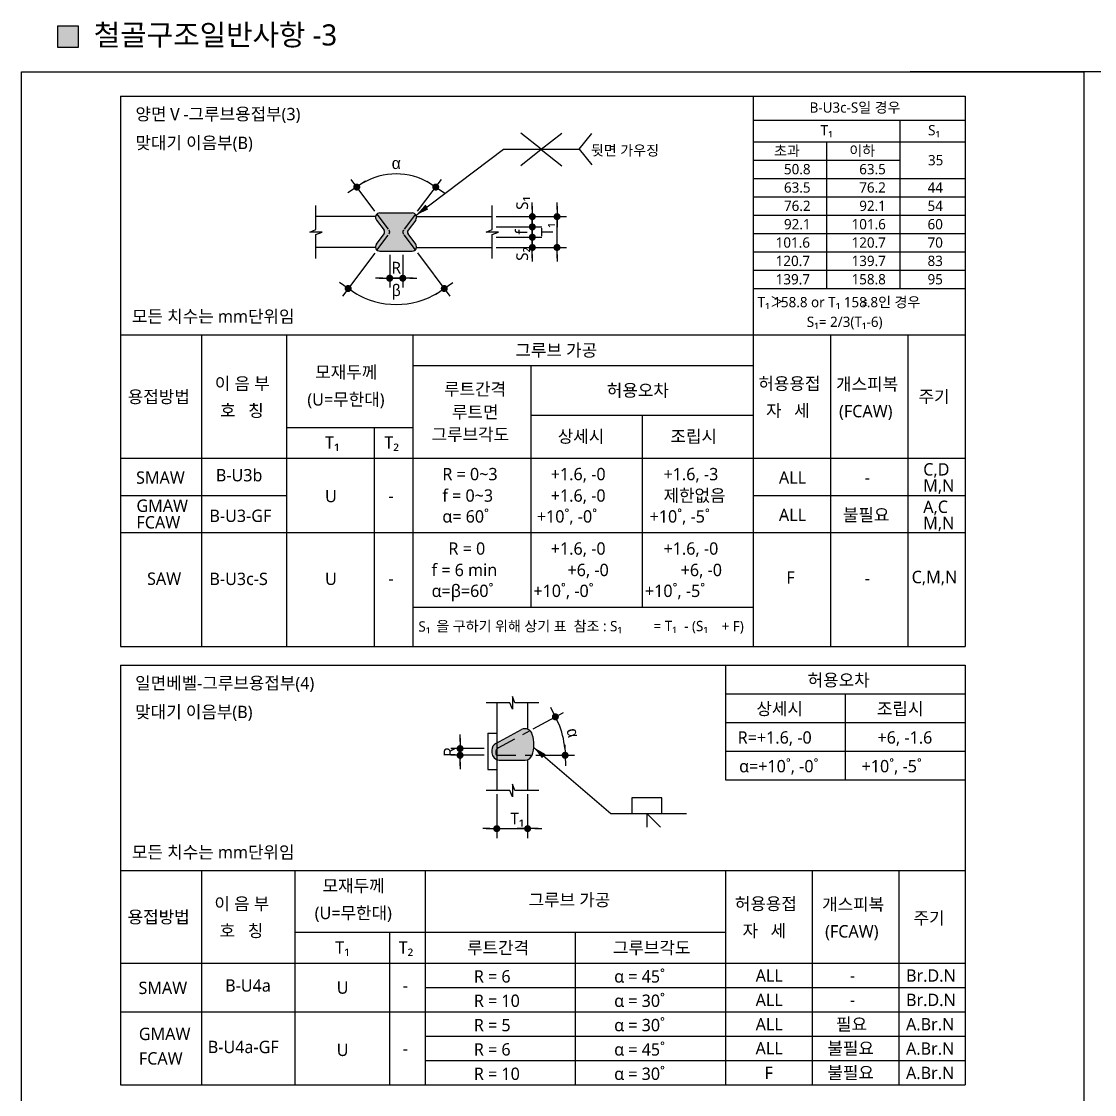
# Model space of a CAD drawing. Header units: millimetres. Extents: x 4573 to 501064, y -176100 to -4304.
# Drawn here: x 256950 to 279852, y -146511 to -123609 of the extents above; entities that cross this region are included whole.
import ezdxf
from ezdxf.enums import TextEntityAlignment as Align

# ---------------------------------------------------------------- set-up
doc = ezdxf.new("R2010")
doc.units = ezdxf.units.MM
doc.header["$LTSCALE"] = 800
doc.linetypes.add('HIDDENX2', pattern=[0.75, 0.5, -0.25])
doc.layers.get('Defpoints').update_dxf_attribs({"color": 147})
for name, color, linetype in [('4', 4, 'Continuous'), ('AA-XXXX-DIMS', 7, 'Continuous'), ('DIM', 7, 'Continuous'), ('HAT', 9, 'Continuous'), ('HID', 7, 'HIDDENX2'), ('T1', 4, 'Continuous'), ('TEX', 3, 'Continuous'), ('TEXT', 3, 'Continuous'), ('TIT', 2, 'Continuous'), ('WAL', 7, 'Continuous')]:
    doc.layers.add(name, color=color, linetype=linetype)
doc.styles.add('XR-SHEET-맑은고딕', font='malgun.ttf')
doc.dimstyles.new('SKIT(내부)', dxfattribs={"dimscale": 100, "dimtxt": 2.5, "dimasz": 1.5, "dimexe": 2, "dimexo": 0.8, "dimgap": 1, "dimtad": 1, "dimdec": 0, "dimzin": 0, "dimdsep": 46, "dimtxsty": 'XR-SHEET-맑은고딕', "dimblk1": 'DOTK', "dimblk2": 'DOTK', "dimsah": 1, "dimcen": 1.8, "dimclrt": 3, "dimadec": 0, "dimazin": 0, "dimtfac": 1, "dimtdec": 0, "dimtix": 1, "dimtmove": 2, "dimatfit": 3, "dimldrblk": 'DOTK', "dimfxl": 2, "dimtolj": 1, "dimtzin": 0, "dimarcsym": 0})

# ---------------------------------------------------------------- blocks, each defined once
blk = doc.blocks.new('DOTK')
at = {"layer": 'AA-XXXX-DIMS'}
blk.add_line((-1.5, 0), (1.5, 0), dxfattribs=at)
at = {"layer": 'AA-XXXX-DIMS', "const_width": 0.5}
blk.add_lwpolyline([(-0.25, 0, 1), (0.25, 0, 1)], format="xyb", close=True, dxfattribs=at)
blk = doc.blocks.new('*D567')
at = {"layer": 'Defpoints', "color": 0, "transparency": 16777216}
for p in [(267094, -140022), (267753, -140022), (267753, -140836)]:
    blk.add_point(p, dxfattribs=at)
at = {"layer": 'DIM', "color": 0, "lineweight": -2, "transparency": 16777216}
for p, q in [((267094, -140102), (267094, -141036)), ((267753, -140102), (267753, -141036)), ((266944, -140836), (266794, -140836)), ((267094, -140836), (267753, -140836)), ((267903, -140836), (268053, -140836))]:
    blk.add_line(p, q, dxfattribs=at)
at = {"layer": 'DIM', "color": 0, "lineweight": -2, "transparency": 16777216, "xscale": 150, "yscale": 150, "zscale": 150}
blk.add_blockref('DOTK', (267094, -140836), dxfattribs=at)
at = {"layer": 'DIM', "color": 0, "lineweight": -2, "transparency": 16777216, "xscale": 150, "yscale": 150, "zscale": 150, "rotation": 180}
blk.add_blockref('DOTK', (267753, -140836), dxfattribs=at)
at = {"layer": 'DIM', "color": 3, "transparency": 16777216, "insert": (267532, -140644), "char_height": 250, "attachment_point": 5, "style": 'XR-SHEET-맑은고딕'}
blk.add_mtext('\\A1;T₁', dxfattribs=at)
blk = doc.blocks.new('*D568')
at = {"layer": 'Defpoints', "color": 0, "transparency": 16777216}
for p in [(266311, -139127), (266906, -139127), (266906, -139270)]:
    blk.add_point(p, dxfattribs=at)
at = {"layer": 'DIM', "color": 0, "lineweight": -2, "transparency": 16777216}
for p, q in [((266311, -138977), (266311, -138827)), ((266826, -139127), (266111, -139127)), ((266311, -139270), (266311, -139127)), ((266826, -139270), (266111, -139270)), ((266311, -139420), (266311, -139570))]:
    blk.add_line(p, q, dxfattribs=at)
at = {"layer": 'DIM', "color": 0, "lineweight": -2, "transparency": 16777216, "xscale": 150, "yscale": 150, "zscale": 150}
for p, rotation in [((266311, -139127), 270), ((266311, -139270), 90)]:
    blk.add_blockref('DOTK', p, dxfattribs=dict(at, rotation=rotation))
at = {"layer": 'DIM', "color": 3, "transparency": 16777216, "insert": (266086, -139199), "char_height": 250, "attachment_point": 5, "rotation": 90, "style": 'XR-SHEET-맑은고딕'}
blk.add_mtext('\\A1;R', dxfattribs=at)
blk = doc.blocks.new('*D569')
at = {"layer": 'Defpoints', "color": 0, "transparency": 16777216}
for p in [(267804, -138743), (268530, -138987), (267126, -139110), (267103, -139270), (267847, -139270)]:
    blk.add_point(p, dxfattribs=at)
at = {"layer": 'DIM', "color": 0, "lineweight": -2, "transparency": 16777216}
for p, q in [((267874, -138705), (268521, -138354)), ((267927, -139270), (268753, -139270))]:
    blk.add_line(p, q, dxfattribs=at)
blk.add_arc((266829, -139270), 1724, 4.9871, 23.4413, dxfattribs=at)
at = {"layer": 'DIM', "color": 0, "lineweight": -2, "transparency": 16777216, "xscale": 150, "yscale": 150, "zscale": 150}
for p, rotation in [((268345, -138450), 115.9348571934519), ((268553, -139270), 272.4935312532519)]:
    blk.add_blockref('DOTK', p, dxfattribs=dict(at, rotation=rotation))
at = {"layer": 'DIM', "color": 3, "transparency": 16777216, "insert": (268721, -138791), "char_height": 250, "attachment_point": 5, "rotation": 284.2142, "style": 'XR-SHEET-맑은고딕'}
blk.add_mtext('\\A1;{\\fSymbol|b0|i0|c2|p18;a}', dxfattribs=at)
blk = doc.blocks.new('*D574')
at = {"layer": 'Defpoints', "color": 0, "transparency": 16777216}
for p in [(264809, -128511), (265088, -128511), (265088, -129089)]:
    blk.add_point(p, dxfattribs=at)
at = {"layer": 'DIM', "color": 0, "lineweight": -2, "transparency": 16777216}
for p, q in [((264809, -128591), (264809, -129289)), ((265088, -128591), (265088, -129289)), ((264659, -129089), (264509, -129089)), ((264809, -129089), (265088, -129089)), ((265238, -129089), (265388, -129089))]:
    blk.add_line(p, q, dxfattribs=at)
at = {"layer": 'DIM', "color": 0, "lineweight": -2, "transparency": 16777216, "xscale": 150, "yscale": 150, "zscale": 150}
blk.add_blockref('DOTK', (264809, -129089), dxfattribs=at)
at = {"layer": 'DIM', "color": 0, "lineweight": -2, "transparency": 16777216, "xscale": 150, "yscale": 150, "zscale": 150, "rotation": 180}
blk.add_blockref('DOTK', (265088, -129089), dxfattribs=at)
at = {"layer": 'DIM', "color": 3, "transparency": 16777216, "insert": (264949, -128864), "char_height": 250, "attachment_point": 5, "style": 'XR-SHEET-맑은고딕'}
blk.add_mtext('\\A1;R', dxfattribs=at)
blk = doc.blocks.new('*D575')
at = {"layer": 'Defpoints', "color": 0, "transparency": 16777216}
for p in [(264797, -128142), (265101, -128142), (264537, -128488), (265356, -128483), (264585, -129611)]:
    blk.add_point(p, dxfattribs=at)
at = {"layer": 'DIM', "color": 0, "lineweight": -2, "transparency": 16777216}
for p, q in [((264489, -128552), (263803, -129469)), ((265404, -128547), (266094, -129469))]:
    blk.add_line(p, q, dxfattribs=at)
blk.add_arc((264949, -127938), 1711, 238.207, 301.793, dxfattribs=at)
at = {"layer": 'DIM', "color": 0, "lineweight": -2, "transparency": 16777216, "xscale": 150, "yscale": 150, "zscale": 150}
for p, rotation in [((263923, -129309), 145.6953533359039), ((265974, -129309), 34.30464661041773)]:
    blk.add_blockref('DOTK', p, dxfattribs=dict(at, rotation=rotation))
at = {"layer": 'DIM', "color": 3, "transparency": 16777216, "insert": (264949, -129382), "char_height": 250, "attachment_point": 5, "rotation": 360, "style": 'XR-SHEET-맑은고딕'}
blk.add_mtext('\\A1;{\\fSymbol|b0|i0|c2|p18;b}', dxfattribs=at)
blk = doc.blocks.new('*D576')
at = {"layer": 'Defpoints', "color": 0, "transparency": 16777216}
for p in [(265248, -126896), (264537, -127720), (265356, -127725), (264797, -128067), (265101, -128067)]:
    blk.add_point(p, dxfattribs=at)
at = {"layer": 'DIM', "color": 0, "lineweight": -2, "transparency": 16777216}
for p, q in [((264489, -127656), (263986, -126984)), ((265404, -127661), (265911, -126984))]:
    blk.add_line(p, q, dxfattribs=at)
blk.add_arc((264949, -128270), 1406, 59.2982, 120.7018, dxfattribs=at)
at = {"layer": 'DIM', "color": 0, "lineweight": -2, "transparency": 16777216, "xscale": 150, "yscale": 150, "zscale": 150}
for p, rotation in [((264106, -127144), 213.7590247083111), ((265791, -127144), 326.2409752380266)]:
    blk.add_blockref('DOTK', p, dxfattribs=dict(at, rotation=rotation))
at = {"layer": 'DIM', "color": 3, "transparency": 16777216, "insert": (264949, -126636), "char_height": 250, "attachment_point": 5, "style": 'XR-SHEET-맑은고딕'}
blk.add_mtext('\\A1;{\\fSymbol|b0|i0|c2|p18;a}', dxfattribs=at)
blk = doc.blocks.new('*D577')
at = {"layer": 'Defpoints', "color": 0, "transparency": 16777216}
for p in [(266999, -127775), (266999, -127994), (267853, -127994)]:
    blk.add_point(p, dxfattribs=at)
at = {"layer": 'DIM', "color": 0, "lineweight": -2, "transparency": 16777216}
for p, q in [((267853, -127625), (267853, -127475)), ((267079, -127775), (268053, -127775)), ((267853, -127775), (267853, -127994)), ((267079, -127994), (268053, -127994)), ((267853, -128144), (267853, -128294))]:
    blk.add_line(p, q, dxfattribs=at)
at = {"layer": 'DIM', "color": 0, "lineweight": -2, "transparency": 16777216, "xscale": 150, "yscale": 150, "zscale": 150}
for p, rotation in [((267853, -127775), 270), ((267853, -127994), 90)]:
    blk.add_blockref('DOTK', p, dxfattribs=dict(at, rotation=rotation))
at = {"layer": 'DIM', "color": 3, "transparency": 16777216, "insert": (267659, -127484), "char_height": 250, "attachment_point": 5, "rotation": 90, "style": 'XR-SHEET-맑은고딕'}
blk.add_mtext('\\A1;S₁ ', dxfattribs=at)
blk = doc.blocks.new('*D578')
at = {"layer": 'Defpoints', "color": 0, "transparency": 16777216}
for p in [(266999, -127994), (266999, -128214), (267853, -128214)]:
    blk.add_point(p, dxfattribs=at)
at = {"layer": 'DIM', "color": 0, "lineweight": -2, "transparency": 16777216}
for p, q in [((267853, -127844), (267853, -127694)), ((267079, -127994), (268053, -127994)), ((267853, -127994), (267853, -128214)), ((267079, -128214), (268053, -128214)), ((267853, -128364), (267853, -128514))]:
    blk.add_line(p, q, dxfattribs=at)
at = {"layer": 'DIM', "color": 0, "lineweight": -2, "transparency": 16777216, "xscale": 150, "yscale": 150, "zscale": 150}
for p, rotation in [((267853, -127994), 270), ((267853, -128214), 90)]:
    blk.add_blockref('DOTK', p, dxfattribs=dict(at, rotation=rotation))
at = {"layer": 'DIM', "color": 3, "transparency": 16777216, "insert": (267619, -128104), "char_height": 250, "attachment_point": 5, "rotation": 90, "style": 'XR-SHEET-맑은고딕'}
blk.add_mtext('\\A1;f', dxfattribs=at)
blk = doc.blocks.new('*D579')
at = {"layer": 'Defpoints', "color": 0, "transparency": 16777216}
for p in [(266999, -128214), (266999, -128433), (267853, -128433)]:
    blk.add_point(p, dxfattribs=at)
at = {"layer": 'DIM', "color": 0, "lineweight": -2, "transparency": 16777216}
for p, q in [((267853, -128064), (267853, -127914)), ((267079, -128214), (268053, -128214)), ((267853, -128214), (267853, -128433)), ((267079, -128433), (268053, -128433)), ((267853, -128583), (267853, -128733))]:
    blk.add_line(p, q, dxfattribs=at)
at = {"layer": 'DIM', "color": 0, "lineweight": -2, "transparency": 16777216, "xscale": 150, "yscale": 150, "zscale": 150}
for p, rotation in [((267853, -128214), 270), ((267853, -128433), 90)]:
    blk.add_blockref('DOTK', p, dxfattribs=dict(at, rotation=rotation))
at = {"layer": 'DIM', "color": 3, "transparency": 16777216, "insert": (267659, -128572), "char_height": 250, "attachment_point": 5, "rotation": 90, "style": 'XR-SHEET-맑은고딕'}
blk.add_mtext('\\A1;S₂', dxfattribs=at)
blk = doc.blocks.new('*D580')
at = {"layer": 'Defpoints', "color": 0, "transparency": 16777216}
for p in [(266999, -127775), (268380, -127775), (266999, -128433)]:
    blk.add_point(p, dxfattribs=at)
at = {"layer": 'DIM', "color": 0, "lineweight": -2, "transparency": 16777216}
for p, q in [((268380, -127625), (268380, -127475)), ((267079, -127775), (268580, -127775)), ((268380, -128433), (268380, -127775)), ((267079, -128433), (268580, -128433)), ((268380, -128583), (268380, -128733))]:
    blk.add_line(p, q, dxfattribs=at)
at = {"layer": 'DIM', "color": 0, "lineweight": -2, "transparency": 16777216, "xscale": 150, "yscale": 150, "zscale": 150}
for p, rotation in [((268380, -127775), 270), ((268380, -128433), 90)]:
    blk.add_blockref('DOTK', p, dxfattribs=dict(at, rotation=rotation))
at = {"layer": 'DIM', "color": 3, "transparency": 16777216, "insert": (268189, -128048), "char_height": 250, "attachment_point": 5, "rotation": 90, "style": 'XR-SHEET-맑은고딕'}
blk.add_mtext('\\A1;T₁', dxfattribs=at)

msp = doc.modelspace()

# ---------------------------------------------------------------- hatches: boundary and pattern name
at = {"layer": 'HAT'}
h = msp.add_hatch(color=252, dxfattribs=at)
h.paths.add_polyline_path([(264599.6, -127696.8, 0.1825389), (264537.4, -127720.3), (264796.5, -128066.5, -0.3328135), (264796.5, -128141.7), (264537.4, -128487.9, 0.1825389), (264599.6, -128511.4), (265289.3, -128511.4, 0.2014158), (265356.5, -128483.2), (265100.9, -128141.7, -0.3328135), (265100.9, -128066.5), (265356.5, -127725, 0.2014158), (265289.3, -127696.8)])
h.paths.add_polyline_path([(265200.5, -128141.7, -0.3328135), (265200.5, -128066.5), (265364.6, -127847.3, 0.3702319), (265356.5, -127725), (265100.9, -128066.5, 0.3328135), (265100.9, -128141.7), (265356.5, -128483.2, 0.3702319), (265364.6, -128360.9)])
h.paths.add_polyline_path([(264524.2, -128360.9, 0.3910756), (264537.4, -128487.9), (264796.5, -128141.7, 0.3328135), (264796.5, -128066.5), (264537.4, -127720.3, 0.3910756), (264524.2, -127847.3), (264688.3, -128066.5, -0.3328135), (264688.3, -128141.7)])
h = msp.add_hatch(color=252, dxfattribs=at)
h.paths.add_polyline_path([(267125.6, -139110, 0.1003494), (267094, -139136.4), (267094, -139269.1, 0.0703409), (267102.7, -139270.4), (267846.8, -139270.4, 0.1670729), (267852.4, -138826.1, 0.1574454), (267803.6, -138743)])
h.paths.add_polyline_path([(267803.6, -138743, 0.3158895), (267624.7, -138722.1), (267094, -139009.4), (267094, -139136.4, -0.1003494), (267125.6, -139110)])
h.paths.add_polyline_path([(267071.4, -139201, -0.1702594), (267094, -139136.4), (267094, -139009.4), (267072.7, -139021, 0.2753126), (266990.5, -139158.9), (266990.5, -139217.1, 0.3158895), (267094, -139364.5), (267094, -139269.1, -0.3341372), (267071.4, -139239)])
h.paths.add_polyline_path([(267699.3, -139373.9, 0.3158895), (267846.8, -139270.4), (267102.7, -139270.4, -0.0703409), (267094, -139269.1), (267094, -139364.5, 0.0869473), (267147.4, -139373.9)])
msp.add_hatch(color=252, dxfattribs=at).paths.add_polyline_path([(267094, -139136.4, 0.1702594), (267071.4, -139201), (267071.4, -139239, 0.3341372), (267094, -139269.1)])
at = {"layer": 'T1'}
h = msp.add_hatch(color=7, dxfattribs=at)
h.paths.add_polyline_path([(265371.3, -127744.7), (265597, -127574.5), (265562.2, -127528.3)])
h.paths.add_polyline_path([(265371.3, -127744.7), (265631.8, -127620.6), (265597, -127574.5)])
h = msp.add_hatch(color=7, dxfattribs=at)
h.paths.add_polyline_path([(267883.9, -139102.5), (268096.4, -139289), (268058.3, -139332.4)])
h.paths.add_polyline_path([(267883.9, -139102.5), (268134.5, -139245.6), (268096.4, -139289)])

# ---------------------------------------------------------------- linework, layer by layer
for p, q in [((267072.7, -139021), (267624.7, -138722.1)), ((266906.5, -138799.1), (267094, -138799.1)), ((267147.4, -139373.9), (267699.3, -139373.9)), ((266906.5, -139570.6), (267094, -139570.6))]:
    msp.add_line(p, q)
for centre, radius, start, end in [((267699.3, -138860), 156.8, 12.51524, 118.42839), ((267203.3, -139040.1), 683.5, 340.41474, 18.24576), ((267147.4, -139158.9), 156.8, 118.42839, 180), ((267147.4, -139217.1), 156.8, 180, 270), ((267699.3, -139217.1), 156.8, 270, 340.59751)]:
    msp.add_arc(centre, radius, start, end)
at = {"layer": '4'}
for p, q in [((259061.2, -125201.5), (259061.2, -136946.1)), ((259061.2, -125201.5), (277088.3, -125201.5)), ((272565.6, -125201.5), (272565.6, -136946.1)), ((277088.3, -125201.5), (277088.3, -136946.1)), ((272565.6, -125718.9), (277088.3, -125718.9)), ((275694.2, -125718.9), (275694.2, -129310.3)), ((272565.6, -126177.1), (277088.3, -126177.1)), ((274129.9, -126177.1), (274129.9, -129310.3)), ((272565.6, -126568.8), (275694.2, -126568.8)), ((272565.6, -126960.4), (277088.3, -126960.4)), ((272565.6, -127352.1), (277088.3, -127352.1)), ((272565.6, -127743.7), (277088.3, -127743.7)), ((272565.6, -128135.3), (277088.3, -128135.3)), ((272565.6, -128527), (277088.3, -128527)), ((272565.6, -128918.6), (277088.3, -128918.6)), ((272565.6, -129310.3), (277088.3, -129310.3)), ((259061.2, -130295.5), (277088.3, -130295.5)), ((260789.2, -130295.5), (260789.2, -136946.1)), ((262604.7, -130295.5), (262604.7, -136946.1)), ((265301.3, -130295.5), (265301.3, -136946.1)), ((274213.6, -130295.5), (274213.6, -136946.1)), ((275870.5, -130295.5), (275870.5, -136946.1)), ((265301.3, -130954.2), (272565.6, -130954.2)), ((267822.6, -130954.2), (267822.6, -136106.4)), ((267822.6, -132010.8), (272565.6, -132010.8)), ((270194.1, -132010.8), (270194.1, -136106.4)), ((262604.7, -132271.4), (265301.3, -132271.4)), ((264475.1, -132271.4), (264475.1, -136946.1)), ((259061.2, -132930), (277088.3, -132930)), ((259061.2, -133729.3), (262604.7, -133729.3)), ((272565.6, -133729.3), (277088.3, -133729.3)), ((259061.2, -134518.2), (277088.3, -134518.2)), ((265301.3, -136106.4), (272565.6, -136106.4)), ((259061.2, -136946.1), (277088.3, -136946.1)), ((259061.2, -137345.9), (259061.2, -146305.1)), ((259061.2, -137345.9), (277088.3, -137345.9)), ((271973.5, -137345.9), (271973.5, -139795.5)), ((277088.3, -137345.9), (277088.3, -146305.1)), ((271973.5, -137958.3), (277088.3, -137958.3)), ((274530.9, -137958.3), (274530.9, -139795.5)), ((271973.5, -138570.7), (277088.3, -138570.7)), ((271973.5, -139183.1), (277088.3, -139183.1)), ((271973.5, -139795.5), (277088.3, -139795.5)), ((259061.2, -141731.6), (277088.3, -141731.6)), ((260789.2, -141731.6), (260789.2, -146305.1)), ((262783.5, -141731.6), (262783.5, -146305.1)), ((265562.7, -141731.6), (265562.7, -146305.1)), ((271973.5, -141731.6), (271973.5, -146305.1)), ((273826, -141731.6), (273826, -146305.1)), ((275678.5, -141731.6), (275678.5, -146305.1)), ((262783.5, -143048.8), (265562.7, -143048.8)), ((264801.9, -143048.8), (264801.9, -146305.1)), ((265562.7, -143048.8), (271973.5, -143048.8)), ((268768.1, -143048.8), (268768.1, -146305.1)), ((259061.2, -143707.4), (277088.3, -143707.4)), ((265562.7, -144227), (277088.3, -144227)), ((259061.2, -144746.5), (277088.3, -144746.5)), ((265562.7, -145266), (277088.3, -145266)), ((265562.7, -145785.6), (277088.3, -145785.6)), ((259061.2, -146305.1), (277088.3, -146305.1))]:
    msp.add_line(p, q, dxfattribs=at)
at = {"layer": 'DIM'}
for points in [[(263235.8, -128668.6), (263235.8, -128157), (263368.1, -128104.1), (263103.4, -128104.1), (263235.8, -128051.2), (263235.8, -127539.6)], [(266999.2, -128668.6), (266999.2, -128157), (267131.5, -128104.1), (266866.9, -128104.1), (266999.2, -128051.2), (266999.2, -127539.6)], [(267993.5, -138151.5), (267481.9, -138151.5), (267429, -138019.2), (267429, -138283.8), (267376.1, -138151.5), (266864.5, -138151.5)], [(267993.5, -140021.6), (267481.9, -140021.6), (267429, -139889.3), (267429, -140153.9), (267376.1, -140021.6), (266864.5, -140021.6)]]:
    msp.add_lwpolyline(points, dxfattribs=at)
at = {"layer": 'HAT', "color": 252}
msp.add_line((267071.4, -139201), (267071.4, -139239), dxfattribs=at)
msp.add_arc((267102.7, -139239), 31.4, 180, 270, dxfattribs=at)
at = {"layer": 'HID'}
for p, q in [((264537.4, -127720.3), (264796.5, -128066.5)), ((265356.5, -127725), (265100.9, -128066.5)), ((264537.4, -128487.9), (264796.5, -128141.7)), ((265356.5, -128483.2), (265100.9, -128141.7)), ((267125.6, -139110), (267803.6, -138743)), ((267102.7, -139270.4), (267846.8, -139270.4))]:
    msp.add_line(p, q, dxfattribs=at)
for centre, radius, start, end in [((264746.3, -128104.1), 62.7, 323.18372, 36.81628), ((265151.1, -128104.1), 62.7, 143.18372, 216.81628), ((267174.9, -139201), 103.5, 118.42839, 180)]:
    msp.add_arc(centre, radius, start, end, dxfattribs=at)
at = {"layer": 'T1', "color": 7}
for p, q in [((268044.6, -126337.9), (267608.7, -125990.5)), ((268044.6, -126337.9), (268480.5, -125990.5)), ((268852.7, -126337.9), (269119.4, -126003.4)), ((265371.3, -127744.7), (267236.5, -126337.9)), ((267236.5, -126337.9), (268852.7, -126337.9)), ((268044.6, -126343.2), (267608.7, -126690.7)), ((268044.6, -126343.2), (268480.5, -126690.7)), ((268852.7, -126337.9), (269119.4, -126672.5)), ((265562.2, -127528.3), (265597, -127574.5)), ((267883.9, -139102.5), (269525.1, -140509.3)), ((269525.1, -140509.3), (271141.2, -140509.3)), ((270295.3, -140509.3), (270587.6, -140801.6)), ((270295.3, -140509.3), (270295.3, -140801.6))]:
    msp.add_line(p, q, dxfattribs=at)
msp.add_lwpolyline([(269973.1, -140509.3), (270617.5, -140509.3), (270617.5, -140177.4), (269973.1, -140177.4)], close=True, dxfattribs=at)
at = {"layer": 'TEX'}
msp.add_line((296612.5, -124681.5), (275915.3, -124681.5), dxfattribs=at)
msp.add_lwpolyline([(256952.6, -124681.5), (279626.8, -124681.4), (279626.8, -169460.3), (256950, -169460.3), (256952.6, -124681.5)], dxfattribs=at)
at = {"layer": 'TIT'}
msp.add_lwpolyline([(257720.5, -124157), (258170.4, -124157), (258170.4, -123707.1), (257720.5, -123707.1)], close=True, dxfattribs=at)
at = {"layer": 'TIT', "color": 7}
msp.add_solid([(257720.5, -124157), (258170.4, -124157), (257720.5, -123707.1), (258170.4, -123707.1)], dxfattribs=at)
at = {"layer": 'WAL'}
for p, q in [((264506.9, -127774.8), (263235.8, -127774.8)), ((264599.6, -127696.8), (265289.3, -127696.8)), ((265382, -127774.8), (266999.2, -127774.8)), ((264524.2, -127847.3), (264688.3, -128066.5)), ((265364.6, -127847.3), (265200.5, -128066.5)), ((264524.2, -128360.9), (264688.3, -128141.7)), ((265364.6, -128360.9), (265200.5, -128141.7)), ((264506.9, -128433.4), (263235.8, -128433.4)), ((265382, -128433.4), (266984.3, -128433.4)), ((264599.6, -128511.4), (265289.3, -128511.4)), ((267094, -138151.5), (267094, -140021.6)), ((267752.7, -138151.5), (267752.7, -138712.6)), ((266906.5, -138799.1), (266906.5, -139570.6)), ((266990.5, -139158.9), (266990.5, -139217.1)), ((267752.7, -139364.5), (267752.7, -140021.6))]:
    msp.add_line(p, q, dxfattribs=at)
for centre, radius, start, end in [((264599.6, -127790.9), 94.1, 90, 216.81628), ((265289.3, -127790.9), 94.1, 323.18372, 90), ((264638.1, -128104.1), 62.7, 323.18372, 36.81628), ((265250.8, -128104.1), 62.7, 143.18372, 216.81628), ((264599.6, -128417.3), 94.1, 143.18372, 270), ((265289.3, -128417.3), 94.1, 270, 36.81628)]:
    msp.add_arc(centre, radius, start, end, dxfattribs=at)

# ---------------------------------------------------------------- texts
at = {"layer": 'T1', "color": 0, "style": 'XR-SHEET-맑은고딕'}
msp.add_text('뒷면 가우징', height=219.79, dxfattribs=at).set_placement((269103.5, -126469.6))
at = {"layer": 'TEXT', "color": 3, "style": 'XR-SHEET-맑은고딕'}
msp.add_text('철골구조일반사항 -3', height=449.939, dxfattribs=at).set_placement((258493.5, -124121.3))
at = {"layer": 'TEXT', "style": 'XR-SHEET-맑은고딕'}
for s, height, p in [('양면Ⅴ-그루브용접부(3)', 263.751, (259382.9, -125717)), ('B-U3c-S일 경우', 219.792, (273770.9, -125555.9)), ('T₁', 219.79, (274007.1, -126039.9)), ('S₁', 219.79, (276300.2, -126039.9)), ('맞대기 이음부(B)', 263.75, (259382.9, -126332.4)), ('초과', 219.79, (273011.8, -126479.1)), ('이하', 219.79, (274618.2, -126479.1)), ('T₁ 158.8 or T₁ 158.8인 경우', 219.792, (272661.2, -129709)), ('＞', 219.8, (272923, -129698.3)), ('≤', 219.8, (274884.2, -129709)), ('모든 치수는 mm단위임', 263.751, (259308.5, -130035)), ('그루브 가공', 263.75, (267492.6, -130758.2)), ('모재두께', 263.75, (263218.7, -131226.6)), ('이 음 부', 263.75, (261076.8, -131469.7)), ('허용용접', 263.75, (272677.1, -131469.7)), ('개스피복', 263.75, (274335.5, -131481.5)), ('용접방법', 263.75, (259218, -131752)), ('루트간격', 263.75, (265968.4, -131588.8)), ('허용오차', 263.75, (269443, -131614.4)), ('주기', 263.75, (276096.5, -131747.6)), ('(U=무한대)', 263.75, (263051.8, -131807.3)), ('호   칭', 263.75, (261189.8, -132046.2)), ('루트면', 263.75, (266138.1, -132077.6)), ('자   세', 263.75, (272841.4, -132046.2)), ('(FCAW)', 263.75, (274399.2, -132058.1)), ('그루브각도', 263.75, (265702.9, -132554.8)), ('상세시', 263.75, (268394.7, -132597.1)), ('조립시', 263.75, (270800.6, -132597.1)), ('T₁', 263.75, (263429.3, -132728.8)), ('T₂', 263.75, (264695.7, -132728.8)), ('C,D', 263.75, (276195.4, -133300)), ('SMAW', 263.75, (259396.6, -133475.4)), ('B-U3b', 263.75, (261099.5, -133424.3)), ('R = 0~3', 263.75, (265933, -133401.2)), ('+1.6, -0', 263.75, (268246.6, -133401.2)), ('+1.6, -3', 263.75, (270652.5, -133401.2)), ('ALL', 263.75, (273115.6, -133472)), ('-', 263.8, (274946.2, -133472)), ('M,N', 263.75, (276195.4, -133645.6)), ('U', 263.8, (263429, -133869.6)), ('f = 0~3', 263.75, (265933, -133858.7)), ('+1.6, -0', 263.75, (268246.6, -133858.7)), ('제한없음', 263.75, (270652.5, -133858.7)), ('GMAW', 263.75, (259404.1, -134076.1)), ('-', 263.8, (264781.5, -133861.8)), ('불필요', 263.75, (274481.1, -134271.2)), ('A,C', 263.75, (276195.4, -134099.2)), ('FCAW', 263.75, (259404.1, -134429.9)), ('B-U3-GF', 263.75, (260962.3, -134291.1)), ('α= 60˚', 263.75, (265933, -134304.4)), ('+10˚, -0˚', 263.75, (267949.6, -134304.4)), ('+10˚, -5˚', 263.75, (270355.6, -134304.4)), ('ALL', 263.75, (273115.6, -134271.2)), ('M,N', 263.75, (276195.4, -134444.8)), ('R = 0', 263.75, (266062.6, -134989.4)), ('+1.6, -0', 263.75, (268246.6, -134989.4)), ('+1.6, -0', 263.75, (270652.5, -134989.4)), ('f = 6 min', 263.75, (265702.6, -135446.9)), ('+6, -0', 263.75, (268603.1, -135446.9)), ('+6, -0', 263.75, (271019.1, -135446.9)), ('F', 263.8, (273274.3, -135606)), ('C,M,N', 263.75, (275948.7, -135597.4)), ('SAW', 263.75, (259631, -135632.9)), ('B-U3c-S', 263.75, (260962.3, -135637.1)), ('U', 263.8, (263429, -135636)), ('-', 263.8, (264781.5, -135628.3)), ('-', 263.8, (274946.2, -135621.7)), ('α=β=60˚', 263.75, (265704.1, -135892.6)), ('+10˚, -0˚', 263.75, (267875.3, -135892.6)), ('+10˚, -5˚', 263.75, (270256.6, -135892.6)), ('S₁', 219.79, (265421.5, -136630.6)), ('을 구하기 위해 상기 표  참조 : S₁', 219.792, (265805.2, -136624.3)), ('= T₁', 219.79, (270441.2, -136617.9)), ('- (S₁', 219.79, (271093.3, -136621.6)), ('+ F)', 219.79, (271893.4, -136625.3)), ('일면베벨-그루브용접부(4)', 263.751, (259376.2, -137861.4)), ('허용오차', 263.75, (273728.9, -137796.9)), ('맞대기 이음부(B)', 263.75, (259376.2, -138476.8)), ('상세시', 263.75, (272634.4, -138409.4)), ('조립시', 263.75, (275207.9, -138409.4)), ('R=+1.6, -0', 263.75, (272235.3, -139021.8)), ('+6, -1.6', 263.75, (275219.4, -139021.8)), ('α=+10˚, -0˚', 263.751, (272266.6, -139634.2)), ('+10˚, -5˚', 263.75, (274880.3, -139634.2)), ('모든 치수는 mm단위임', 263.751, (259308.5, -141471.1)), ('모재두께', 263.75, (263375.6, -142186.4)), ('그루브 가공', 263.75, (267772.4, -142488)), ('이 음 부', 263.75, (261066.6, -142570.7)), ('허용용접', 263.75, (272174.9, -142570.7)), ('개스피복', 263.75, (274037.4, -142582.6)), ('용접방법', 263.75, (259216.1, -142853)), ('(U=무한대)', 263.75, (263208.7, -142767.2)), ('주기', 263.75, (275989.4, -142876.4)), ('호   칭', 263.75, (261179.6, -143147.2)), ('자   세', 263.75, (272339.2, -143147.2)), ('(FCAW)', 263.75, (274101.1, -143159.1)), ('T₁', 263.75, (263647.2, -143506.2)), ('T₂', 263.75, (265000.6, -143506.2)), ('루트간격', 263.75, (266459.6, -143509)), ('그루브각도', 263.75, (269573, -143509)), ('α = 45˚', 263.75, (269599.8, -144120.9)), ('B-U4a', 263.75, (261297.8, -144314.6)), ('R = 6', 263.75, (266604.5, -144120.9)), ('ALL', 263.75, (272619.1, -144102.6)), ('-', 263.8, (274630.6, -144102.6)), ('Br.D.N', 263.75, (275828.7, -144102.6)), ('SMAW', 263.75, (259447.7, -144365.7)), ('U', 263.8, (263678.1, -144359.4)), ('-', 263.8, (265086.4, -144314.6)), ('R = 10', 263.75, (266604.5, -144640.5)), ('α = 30˚', 263.75, (269599.8, -144640.5)), ('ALL', 263.75, (272619.1, -144622.2)), ('-', 263.8, (274630.6, -144622.2)), ('Br.D.N', 263.75, (275828.7, -144622.2)), ('R = 5', 263.75, (266604.5, -145160)), ('α = 30˚', 263.75, (269599.8, -145160)), ('ALL', 263.75, (272619.1, -145141.7)), ('필요', 263.75, (274334.7, -145141.7)), ('A.Br.N', 263.75, (275828.7, -145141.7)), ('GMAW', 263.75, (259455.2, -145347.6)), ('B-U4a-GF', 263.75, (260927.1, -145626.9)), ('U', 263.8, (263678.1, -145688.9)), ('R = 6', 263.75, (266604.5, -145679.5)), ('α = 45˚', 263.75, (269599.8, -145679.5)), ('ALL', 263.75, (272617.3, -145655.8)), ('불필요', 263.75, (274149.6, -145655.8)), ('A.Br.N', 263.75, (275828.7, -145661.2)), ('FCAW', 263.75, (259455.2, -145870.9)), ('-', 263.8, (265086.4, -145656.6)), ('불필요', 263.75, (274149.6, -146175.3)), ('R = 10', 263.75, (266604.5, -146199.1)), ('α = 30˚', 263.75, (269599.8, -146199.1)), ('F', 263.8, (272808.2, -146180.8)), ('A.Br.N', 263.75, (275828.7, -146180.8))]:
    msp.add_text(s, height=height, dxfattribs=at).set_placement(p)
for s, p in [('35', (276624.7, -126679.2)), ('50.8', (273791.5, -126870.7)), ('63.5', (275397.9, -126870.7)), ('63.5', (273791.5, -127262.4)), ('76.2', (275397.9, -127262.4)), ('44', (276615.4, -127262.4)), ('76.2', (273791.5, -127654)), ('92.1', (275397.9, -127654)), ('54', (276615.4, -127654)), ('92.1', (273791.5, -128045.7)), ('101.6', (275397.9, -128045.7)), ('60', (276615.4, -128045.7)), ('101.6', (273778.7, -128437.3)), ('120.7', (275397.9, -128437.3)), ('70', (276615.4, -128437.3)), ('120.7', (273778.7, -128829)), ('139.7', (275397.9, -128829)), ('83', (276615.4, -128829)), ('139.7', (273778.7, -129220.6)), ('158.8', (275397.9, -129220.6)), ('95', (276615.4, -129220.6))]:
    msp.add_text(s, height=219.79, dxfattribs=at).set_placement(p, align=Align.RIGHT)
at = {"layer": 'TEXT', "insert": (273711.1, -129909.7), "char_height": 219.792, "width": 2334.807, "attachment_point": 1, "style": 'XR-SHEET-맑은고딕'}
msp.add_mtext('S₁= 2/3(T₁-6)', dxfattribs=at)

# ---------------------------------------------------------------- dimensions: what is measured, and where the dimension line sits
at = {"layer": 'DIM'}
for base, line1, line2, text, picture, middle in [((265247.6, -126895.7), ((265356.5, -127725, 0), (265100.9, -128066.5, 0)), ((264537.4, -127720.3, 0), (264796.5, -128066.5, 0)), '{\\fSymbol|b0|i0|c2|p18;a}', '*D576', (264948.7, -126635.7, 0)), ((264584.9, -129610.7), ((265356.5, -128483.2, 0), (265100.9, -128141.7, 0)), ((264537.4, -128487.9, 0), (264796.5, -128141.7, 0)), '{\\fSymbol|b0|i0|c2|p18;b}', '*D575', (264948.7, -129381.9, 0)), ((268529.7, -138986.6), ((267102.7, -139270.4, 0), (267846.8, -139270.4, 0)), ((267125.6, -139110, 0), (267803.6, -138743, 0)), '{\\fSymbol|b0|i0|c2|p18;a}', '*D569', (268721.4, -138791.1, 0))]:
    dim = msp.add_angular_dim_2l(base=base, line1=line1, line2=line2, text=text, dimstyle='SKIT(내부)', dxfattribs=at)
    dim.commit()
    dim.dimension.update_dxf_attribs({"geometry": picture, "text_midpoint": middle})
for base, p1, p2, text, picture, middle in [((267853, -127994, 0), (266999.2, -127774.8, 0), (266999.2, -127994, 0), 'S₁ ', '*D577', (267659.1, -127484, 0)), ((268380.5, -127774.8, 0), (266999.2, -128433.4, 0), (266999.2, -127774.8, 0), 'T₁', '*D580', (268188.8, -128047.7, 0)), ((267853, -128433.4, 0), (266999.2, -128214.2, 0), (266999.2, -128433.4, 0), 'S₂', '*D579', (267659.1, -128572.1, 0))]:
    dim = msp.add_linear_dim(base=base, p1=p1, p2=p2, angle=90, text=text, dimstyle='SKIT(내부)', dxfattribs=at)
    dim.commit()
    dim.dimension.update_dxf_attribs({"geometry": picture, "text_midpoint": middle, "dimtype": 160})
for base, p1, p2, text, picture, middle in [((267853, -128214.2, 0), (266999.2, -127994, 0), (266999.2, -128214.2, 0), 'f', '*D578', (267619, -128104.1, 0)), ((266311.2, -139127.2, 0), (266906.5, -139270.4, 0), (266906.5, -139127.2, 0), 'R', '*D568', (266086.2, -139198.8, 0))]:
    dim = msp.add_linear_dim(base=base, p1=p1, p2=p2, angle=90, text=text, dimstyle='SKIT(내부)', dxfattribs=at)
    dim.commit()
    dim.dimension.update_dxf_attribs({"geometry": picture, "text_midpoint": middle})
dim = msp.add_linear_dim(base=(265088.3, -129088.9, 0), p1=(264809, -128511.4, 0), p2=(265088.3, -128511.4, 0), text='R', dimstyle='SKIT(내부)', dxfattribs=at)
dim.commit()
dim.dimension.update_dxf_attribs({"geometry": '*D574', "text_midpoint": (264948.7, -128863.9, 0)})
dim = msp.add_linear_dim(base=(267752.7, -140836.1, 0), p1=(267094, -140021.6, 0), p2=(267752.7, -140021.6, 0), text='T₁', dimstyle='SKIT(내부)', dxfattribs=at)
dim.commit()
dim.dimension.update_dxf_attribs({"geometry": '*D567', "text_midpoint": (267531.9, -140644.5, 0), "dimtype": 160})

doc.saveas('drawing.dxf')
